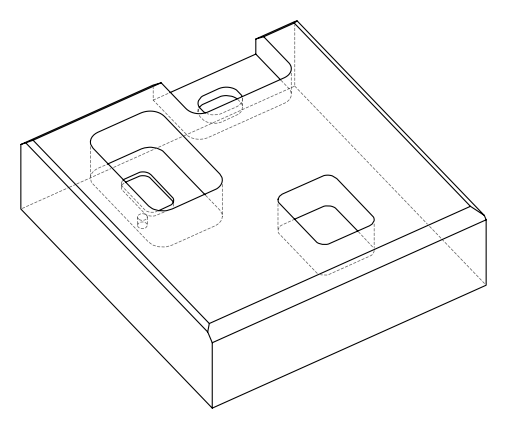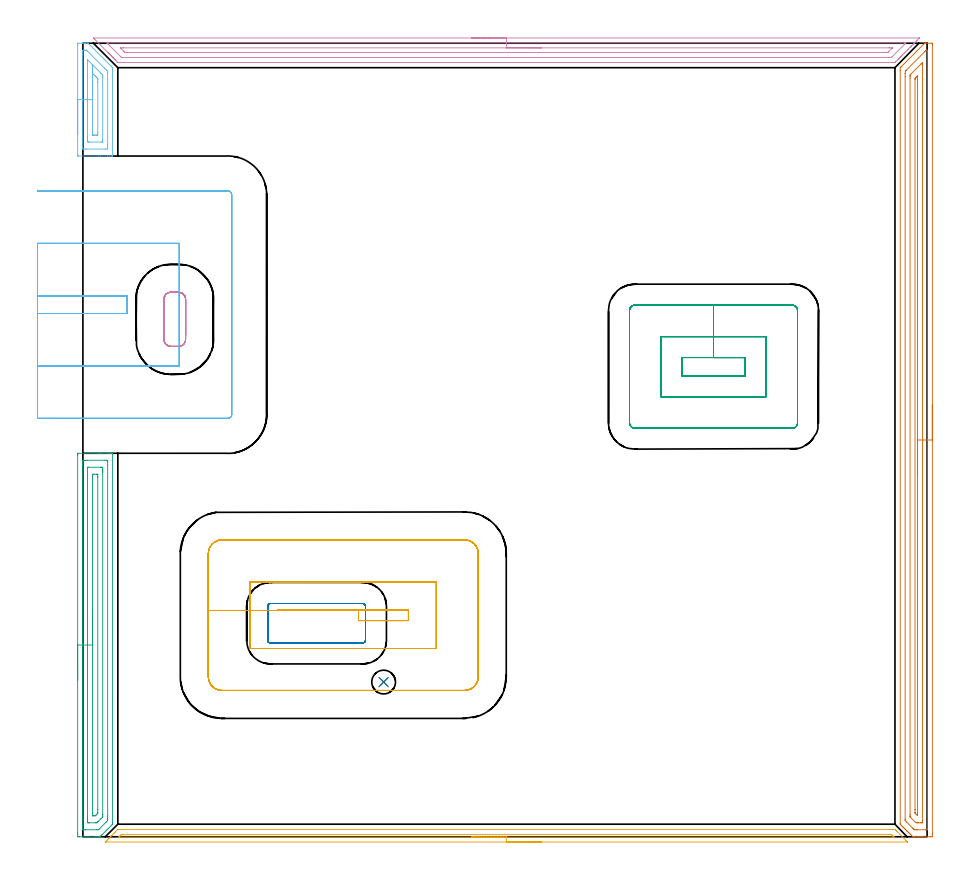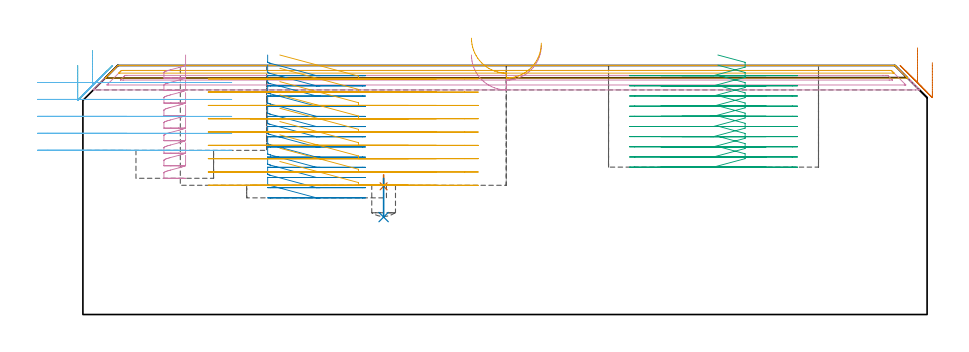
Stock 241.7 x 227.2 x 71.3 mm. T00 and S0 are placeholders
(PLAN: 12 operations, 5 tool changes, 48.3 min)
(1 SPOT_DRILL | STEP1POCKET | NXT0321_9005460120000 | 0.03 min | 3751 mm3)
(2 DRILL_BLIND_HOLE_INTO_CENTER | STEP1POCKET | NXT0301_039 | 0.05 min | 317 mm3)
(3 AREA_MILL | FG_CHAMFER_SURFACE | UGT0205_001 | 3.71 min | 5786 mm3)
(4 AREA_MILL_1 | FG_CHAMFER_SURFACE_1 | UGT0205_001 | 5.71 min | 5912 mm3)
(5 AREA_MILL_2 | FG_CHAMFER_SURFACE_2 | UGT0205_001 | 3.77 min | 1490 mm3)
(6 AREA_MILL_3 | FG_CHAMFER_SURFACE_3 | UGT0205_001 | 1.17 min | 1730 mm3)
(7 AREA_MILL_4 | FG_CHAMFER_SURFACE_4 | UGT0205_001 | 7.34 min | 9420 mm3)
(8 MILL_RECTANGULAR_POCKET | POCKET_RECTANGULAR_STRAIGHT | NXT0201_011 | Follow Part, ap 3, ae 75% | 3.25 min | 33842 mm3)
(9 MILL_RECTANGULAR_POCKET_1 | POCKET_RECTANGULAR_STRAIGHT_1 | NXT0201_011 | Follow Part, ap 3, ae 75% | 7.36 min | 81146 mm3)
(10 MILL_RECTANGULAR_POCKET_2 | POCKET_RECTANGULAR_STRAIGHT_2 | NXT0201_012 | Follow Part, ap 4, ae 75% | 1.67 min | 19821 mm3)
(11 MILL_RECTANGULAR_POCKET_3 | POCKET_RECTANGULAR_STRAIGHT_3 | NXT0201_012 | Follow Part, ap 4, ae 75% | 9.16 min | 150586 mm3)
(12 MILL_SLOT | SLOT_PARTIAL_RECTANGULAR | UGT0201_094 | Follow Part, ap 5, ae 75% | 5.08 min | 92006 mm3)
(TOOL NXT0321_9005460120000 | NC Spot Drill, 142deg, 12mm, Carbide, Uncoated | D12 PA142 FL30 Z2)
(TOOL NXT0301_039 | Carbide Drill 6.8mm [860.1-0680-034A1-MM 2214] | D6.8 PA140 FL53 Z2)
(TOOL UGT0205_001 | Chamfer Mill 20 x 3 x 45 deg. | D20 FL50 Z2)
(TOOL NXT0201_011 | ENDMILL 12mm [2P460-1200-NA 1630] | D12 FL38 Z6)
(TOOL NXT0201_012 | ENDMILL 16mm [2P460-1600-NA 1630] | D16 FL38 Z6)
(TOOL UGT0201_094 | End mill 20 mm | D20 FL38 Z4)
(OP 1 SPOT_DRILL)
G17 G21 G94 G90
T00 M6
G54
G17 G0 G90 X86.1 Y44.3 S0 M3
G43 Z81.3 H0
G94 G81 G98 Z36.707 F250. R40.
G80
M5
M2
(OP 2 DRILL_BLIND_HOLE_INTO_CENTER)
G17 G21 G94 G90
T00 M6
G54
G17 G0 G90 X86.1 Y44.3 S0 M3
G43 Z81.3 H1
G94 G81 G98 Z27.9 F250. R39.
G80
M5
M2
(OP 3 AREA_MILL)
G17 G21 G94 G90
T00 M6
G54
G17 G0 G90 X-1.5 Y44.9 S1061 M3
G43 Z81.3 H0
Z71.3
G94 G1 Y44.938 Z70.428 F250.
Y45.052 Z69.563
Y45.241 Z68.712
Y45.503 Z67.88
Y45.837 Z67.074
Y46.24 Z66.3
Y46.709 Z65.564
Y47.24 Z64.872
Y47.829 Z64.229
Y48.472 Z63.64
Y49.164 Z63.108
Y49.9 Z62.64
Y50.674 Z62.237
Y51.48 Z61.903
Y52.312 Z61.641
Y53.164 Z61.452
Y54.029 Z61.338
Y54.9 Z61.3
Y109.222
X-1.496 Y109.559 Z61.302
X-1.491 Y109.79 Z61.305
X-1.256 Y109.8 Z61.541
X4.389 Z67.183
X5.012 Z67.809
X5.278 Z68.075
X7.056 Z69.851
X7.587 Z70.386
X7.944 Z70.743
X8.168 Z70.967
X8.469 Y109.793 Z71.26
X8.497 Y109.79 Z71.288
X8.5 Y109.667 Z71.3
Y4.14
X8.502 Y3.605 Z71.282
X8.392 Y3.492 Z71.192
X7.26 Y2.359 Z70.059
X6.815 Y1.914 Z69.614
X5.479 Y0.578 Z68.277
X5.278 Y0.378 Z68.078
X5.234 Y0.334 Z68.034
X5.03 Y0.133 Z67.83
X4.897 Y0.008 Z67.695
X4.833 Y0.006 Z67.632
X4.568 Y0. Z67.366
X4.032 Z66.83
X3.5 Z66.295
X1.456 Z64.254
X0.833 Z63.628
X-0.944 Y0.001 Z61.851
X-1.182 Y0.003 Z61.614
X-1.491 Y0.007 Z61.305
X-1.493 Y0.029 Z61.303
X-1.499 Y0.578 Z61.301
X-1.5 Y1.135 Z61.3
Y54.9
X-0.086 Z62.714
Y106.55
X-0.084 Y107.441 Z62.716
X-0.083 Y107.469 Z62.717
X-0.056 Y107.79 Z62.744
X0.476 Y107.798 Z63.276
X0.833 Y107.8 Z63.633
X1.363 Z64.163
X6.167 Z68.967
X6.699 Y107.797 Z69.499
X7.056 Y107.79 Z69.856
X7.083 Y107.441 Z69.883
X7.085 Y107.412 Z69.885
X7.086 Y106.55 Z69.886
Y5.922
X7.085 Y5.031 Z69.885
X7.084 Y5.003 Z69.884
X7.056 Y4.617 Z69.856
X6.821 Y4.375 Z69.621
X6.59 Y4.14 Z69.39
X4.598 Y2.149 Z67.398
X4.527 Y2.082 Z67.327
X4.47 Y2.031 Z67.27
X4.432 Y2.01 Z67.232
X4.389 Y2.007 Z67.189
X3.858 Y2.001 Z66.658
X0.833 Z63.633
X0.301 Y2.003 Z63.101
X-0.056 Y2.01 Z62.744
X-0.083 Y2.359 Z62.717
X-0.085 Y2.388 Z62.715
X-0.086 Y3.25 Z62.714
Y54.9
X1.328 Z64.128
X1.329 Y105.66 Z64.129
X1.33 Y105.758 Z64.13
X1.332 Y105.781 Z64.132
X1.334 Y105.786 Z64.134
X1.349 Y105.79 Z64.149
X1.442 Y105.796 Z64.242
X1.582 Y105.8 Z64.382
X5.138 Z67.938
X5.278 Y105.797 Z68.078
X5.418 Y105.793 Z68.218
X5.665 Y105.781 Z68.465
X5.667 Y105.66 Z68.467
X5.67 Y105.267 Z68.47
X5.671 Y104.769 Z68.471
X5.672 Y104.375 Z68.472
X5.671 Y6.418 Z68.471
X5.669 Y5.922 Z68.469
X5.666 Y5.725 Z68.466
X5.665 Y5.68 Z68.465
X5.642 Y5.651 Z68.442
X5.597 Y5.602 Z68.397
X5.278 Y5.277 Z68.078
X5.155 Y5.154 Z67.955
X4.389 Y4.388 Z67.189
X4.265 Y4.265 Z67.065
X4.138 Y4.14 Z66.938
X4.011 Y4.022 Z66.811
X3.78 Y4.008 Z66.58
X3.639 Y4.002 Z66.439
X1.862 Y4. Z64.662
X1.722 Y4.003 Z64.522
X1.582 Y4.007 Z64.382
X1.335 Y4.019 Z64.135
X1.333 Y4.14 Z64.133
X1.33 Y4.533 Z64.13
X1.329 Y5.031 Z64.129
X1.328 Y5.425 Z64.128
Y54.9
X2.743 Z65.543
Y102.988
X2.747 Y103.742 Z65.547
X2.749 Y103.788 Z65.549
X2.791 Y103.792 Z65.591
X2.892 Y103.797 Z65.692
X3.095 Y103.799 Z65.895
X3.939 Z66.739
X4.12 Y103.798 Z66.92
X4.21 Y103.794 Z67.01
X4.249 Y103.79 Z67.049
X4.25 Y103.76 Z67.05
X4.257 Y103.12 Z67.057
Y102.988
Y7.703
X4.256 Y6.945 Z67.056
X4.254 Y6.812 Z67.054
X4.25 Y6.722 Z67.05
X4.186 Y6.647 Z66.986
X4.074 Y6.527 Z66.874
X3.931 Y6.38 Z66.731
X3.787 Y6.236 Z66.587
X3.672 Y6.123 Z66.472
X3.593 Y6.049 Z66.393
X3.548 Y6.01 Z66.348
X3.5 Y6.005 Z66.3
X3.421 Y6.001 Z66.221
X3.061 Z65.861
X2.88 Y6.002 Z65.68
X2.79 Y6.006 Z65.59
X2.751 Y6.01 Z65.551
X2.75 Y6.04 Z65.55
X2.743 Y6.68 Z65.543
Y6.812
Y54.9
Y55.772 Z65.581
Y56.637 Z65.695
Y57.488 Z65.883
Y58.32 Z66.146
Y59.126 Z66.48
Y59.9 Z66.882
Y60.636 Z67.351
Y61.328 Z67.882
Y61.971 Z68.472
Y62.561 Z69.115
Y63.092 Z69.807
Y63.56 Z70.543
Y63.963 Z71.316
Y64.297 Z72.122
Y64.559 Z72.954
Y64.748 Z73.806
Y64.862 Z74.671
Y64.9 Z75.543
G0 Z81.3
M5
M2
(OP 4 AREA_MILL_1)
G17 G21 G94 G90
T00 M6
G54
G17 G0 G90 X111.25 Y228.7 S1061 M3
G43 Z81.3 H0
Z74.3
G94 G1 X111.288 Z73.428 F250.
X111.402 Z72.564
X111.591 Z71.712
X111.853 Z70.88
X112.187 Z70.074
X112.59 Z69.3
X113.058 Z68.564
X113.59 Z67.872
X114.179 Z67.229
X114.822 Z66.64
X115.514 Z66.108
X116.25 Z65.64
X117.024 Z65.237
X117.83 Z64.903
X118.662 Z64.641
X119.513 Z64.452
X120.378 Z64.338
X121.25 Z64.3
X239.463
X239.483 Y228.694 Z64.304
X239.463 Y228.666 Z64.332
X239.374 Y228.573 Z64.425
X239.348 Y228.547 Z64.452
X238.833 Y228.033 Z64.967
X238.64 Y227.838 Z65.158
X237.996 Y227.196 Z65.804
X237.761 Y226.959 Z66.037
X237.159 Y226.359 Z66.641
X237.078 Y226.277 Z66.721
X236.881 Y226.079 Z66.917
X236.322 Y225.522 Z67.478
X236.184 Y225.383 Z67.616
X236.002 Y225.2 Z67.796
X235.485 Y224.685 Z68.315
X235.123 Y224.321 Z68.676
X234.648 Y223.848 Z69.152
X234.395 Y223.594 Z69.404
X234.244 Y223.441 Z69.554
X234.095 Y223.294 Z69.704
X233.948 Y223.146 Z69.851
X233.804 Y223.002 Z69.994
X233.663 Y222.862 Z70.136
X233.5 Y222.699 Z70.299
X233.364 Y222.562 Z70.434
X232.606 Y221.807 Z71.191
X232.502 Y221.705 Z71.291
X231.711 Y221.7 Z71.3
X10.788
X9.998 Y221.705 Z71.291
X9.979 Y221.721 Z71.276
X9.27 Y222.429 Z70.568
X9.136 Y222.562 Z70.434
X9. Y222.699 Z70.299
X8.837 Y222.862 Z70.136
X8.696 Y223.002 Z69.994
X8.552 Y223.146 Z69.851
X8.405 Y223.294 Z69.704
X8.256 Y223.441 Z69.554
X8.105 Y223.594 Z69.404
X7.972 Y223.726 Z69.271
X7.816 Y223.881 Z69.114
X7.658 Y224.041 Z68.957
X7.54 Y224.159 Z68.839
X7.377 Y224.321 Z68.674
X7.211 Y224.488 Z68.51
X7.108 Y224.591 Z68.407
X3.396 Y228.304 Z64.696
X3.186 Y228.517 Z64.482
X3.019 Y228.693 Z64.306
X3.186 Y228.7 Z64.3
X121.25
Y227.286 Z65.714
X235.147 Y227.285 Z65.715
X235.289 Y227.284 Z65.716
X235.56 Y227.28 Z65.72
X235.611 Y227.279 Z65.721
X235.584 Y227.245 Z65.755
X235.54 Y227.196 Z65.804
X235.289 Y226.939 Z66.061
X231.711 Y223.362 Z69.638
X231.526 Y223.184 Z69.816
X231.476 Y223.138 Z69.862
X231.447 Y223.121 Z69.879
X231.401 Y223.119 Z69.881
X231.207 Y223.117 Z69.883
X230.817 Y223.114 Z69.886
X230.702
X11.568 Y223.115 Z69.885
X11.179 Y223.119 Z69.881
X11.082 Y223.121 Z69.879
X11.036 Y223.125 Z69.875
X10.971 Y223.187 Z69.813
X10.788 Y223.363 Z69.637
X7.631 Y226.519 Z66.481
X7.211 Y226.94 Z66.06
X6.96 Y227.196 Z65.804
X6.916 Y227.245 Z65.755
X6.889 Y227.279 Z65.721
X7.326 Y227.285 Z65.715
X121.25 Y227.286 Z65.714
Y225.872 Z67.128
X230.817 Y225.871 Z67.129
X231.052
X231.711 Y225.865 Z67.135
X231.751 Y225.864 Z67.136
X231.731 Y225.837 Z67.163
X231.711 Y225.812 Z67.188
X230.661 Y224.76 Z68.24
X230.513 Y224.616 Z68.384
X230.457 Y224.564 Z68.436
X230.434 Y224.544 Z68.456
X230.393 Y224.535 Z68.465
X230.156 Y224.531 Z68.469
X229.923 Y224.53 Z68.47
X229.264 Y224.529 Z68.471
X229.028 Y224.528 Z68.472
X12.577 Y224.529 Z68.471
X12.342 Y224.531 Z68.469
X12.185 Y224.535 Z68.465
X12.072 Y224.539 Z68.461
X12.027 Y224.581 Z68.419
X11.841 Y224.76 Z68.24
X11.683 Y224.916 Z68.084
X10.961 Y225.64 Z67.36
X10.788 Y225.816 Z67.184
X10.747 Y225.868 Z67.132
X10.75
X10.788 Y225.869 Z67.131
X11.447 Y225.871 Z67.129
X11.683 Y225.872 Z67.128
X121.25
X122.122 Z67.167
X122.986 Z67.28
X123.838 Z67.469
X124.67 Z67.732
X125.476 Z68.065
X126.25 Z68.468
X126.986 Z68.937
X127.678 Z69.468
X128.321 Z70.057
X128.91 Z70.701
X129.441 Z71.393
X129.91 Z72.128
X130.313 Z72.902
X130.647 Z73.708
X130.909 Z74.54
X131.098 Z75.392
X131.212 Z76.257
X131.25 Z77.128
G0 Z81.3
M5
M2
(OP 5 AREA_MILL_2)
G17 G21 G94 G90
T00 M6
G54
G17 G0 G90 X131.25 Y-1.5 S1061 M3
G43 Z81.3 H0
Z77.7
G94 G1 X131.212 Z76.828 F250.
X131.098 Z75.963
X130.909 Z75.112
X130.647 Z74.28
X130.313 Z73.474
X129.91 Z72.7
X129.441 Z71.964
X128.91 Z71.272
X128.321 Z70.629
X127.678 Z70.04
X126.986 Z69.508
X126.25 Z69.04
X125.476 Z68.637
X124.67 Z68.303
X123.838 Z68.041
X122.986 Z67.852
X122.122 Z67.738
X121.25 Z67.7
X6.543
X6.415 Y-1.496 Z67.702
X6.44 Y-1.466 Z67.732
X6.56 Y-1.34 Z67.859
X7.006 Y-0.892 Z68.305
X7.167 Y-0.73 Z68.464
X7.453 Y-0.447 Z68.753
X7.464 Y-0.436 Z68.764
X8.05 Y0.153 Z69.348
X8.345 Y0.445 Z69.645
X8.934 Y1.036 Z70.232
X9.261 Y1.361 Z70.561
X9.97 Y2.069 Z71.268
X10.004 Y2.097 Z71.285
X10.577 Y2.1 Z71.3
X231.923
X232.496 Y2.097 Z71.285
X232.531 Y2.069 Z71.268
X232.534 Y2.066 Z71.265
X232.816 Y1.784 Z70.984
X232.977 Y1.625 Z70.822
X235.627 Y-1.025 Z68.172
X236.089 Y-1.49 Z67.71
Y-1.497 Z67.703
Y-1.5 Z67.7
X121.25
Y-0.086 Z69.114
X10.577 Y-0.085 Z69.115
X10.519
X10.297 Y-0.079 Z69.121
X10.313 Y-0.049 Z69.151
X10.394 Y0.039 Z69.239
X10.481 Y0.13 Z69.33
X10.577 Y0.226 Z69.426
X10.838 Y0.482 Z69.682
X11.039 Y0.677 Z69.877
X11.433 Y0.685 Z69.885
X11.469
X231.031
X231.09 Y0.683 Z69.883
X231.472 Y0.666 Z69.866
X231.66 Y0.483 Z69.683
X231.923 Y0.226 Z69.426
X232.125 Y0.02 Z69.22
X232.213 Y-0.074 Z69.126
X232.217 Y-0.08 Z69.12
X232.21 Y-0.082 Z69.118
X232.17 Y-0.084 Z69.116
X232.088 Y-0.085 Z69.115
X231.923 Y-0.086 Z69.114
X121.25
X120.378 Z69.152
X119.513 Z69.266
X118.662 Z69.455
X117.83 Z69.717
X117.024 Z70.051
X116.25 Z70.454
X115.514 Z70.923
X114.822 Z71.454
X114.179 Z72.043
X113.59 Z72.686
X113.058 Z73.378
X112.59 Z74.114
X112.187 Z74.888
X111.853 Z75.694
X111.591 Z76.526
X111.402 Z77.378
X111.288 Z78.243
X111.25 Z79.114
G0 Z81.3
M5
M2
(OP 6 AREA_MILL_3)
G17 G21 G94 G90
T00 M6
G54
G17 G0 G90 X-1.5 Y201.05 S1061 M3
G43 Z81.3 H0
Z71.3
G94 G1 Y201.088 Z70.428 F250.
Y201.202 Z69.563
Y201.391 Z68.712
Y201.653 Z67.88
Y201.987 Z67.074
Y202.39 Z66.3
Y202.859 Z65.564
Y203.39 Z64.872
Y203.979 Z64.229
Y204.622 Z63.64
Y205.314 Z63.108
Y206.05 Z62.64
Y206.824 Z62.237
Y207.63 Z61.903
Y208.462 Z61.641
Y209.314 Z61.452
Y210.178 Z61.338
Y211.05 Z61.3
Y226.905
X-1.497 Y227.072 Z61.303
X-1.491 Y227.198 Z61.306
X-0.056 Y227.2 Z62.74
X0.455 Z63.254
X0.833 Z63.632
X1.278 Z64.076
X1.468 Y227.199 Z64.266
X1.499 Y227.19 Z64.296
X1.536 Y227.166 Z64.333
X8.401 Y220.299 Z71.199
X8.505 Y220.188 Z71.295
X8.5 Y219.523 Z71.3
Y195.024
X8.504 Y194.91 Z71.296
X8.47 Y194.907 Z71.261
X8.181 Y194.9 Z70.98
X7.566 Z70.365
X7.056 Z69.851
X5.023 Z67.82
X4.389 Z67.183
X-1.262 Y194.901 Z61.535
X-1.491 Y194.91 Z61.305
X-1.499 Y195.138 Z61.299
X-1.5 Y199.367 Z61.3
Y211.05
X-0.086 Z62.714
Y223.957
X-0.085 Y224.847 Z62.715
X-0.084 Y224.875 Z62.716
X-0.056 Y225.19 Z62.744
X0.482 Y225.199 Z63.282
X0.833 Y225.198 Z63.633
X0.951 Y225.196 Z63.751
X1.043 Y225.19 Z63.843
X1.115 Y225.124 Z63.915
X1.402 Y224.847 Z64.202
X6.167 Y220.084 Z68.967
X6.741 Y219.506 Z69.541
X7.056 Y219.183 Z69.856
X7.084 Y218.616 Z69.884
X7.085 Y218.586 Z69.885
X7.086 Y198.143 Z69.886
X7.085 Y197.253 Z69.885
X7.084 Y197.225 Z69.884
X7.056 Y196.91 Z69.856
X6.518 Y196.901 Z69.318
X0.833 Y196.9 Z63.633
X0.295 Y196.902 Z63.095
X-0.056 Y196.91 Z62.744
X-0.083 Y197.253 Z62.717
X-0.085 Y197.283 Z62.715
X-0.086 Y211.05 Z62.714
X1.328 Z64.128
X1.329 Y222.381 Z64.129
Y222.411
X1.332 Y222.441 Z64.132
X1.333 Y222.452 Z64.133
X1.354 Y222.435 Z64.154
X1.624 Y222.177 Z64.424
X5.184 Y218.616 Z67.984
X5.278 Y218.52 Z68.078
X5.664 Y218.115 Z68.464
X5.668 Y217.726 Z68.468
X5.671 Y217.332 Z68.471
Y199.529
X5.669 Y199.033 Z68.469
X5.667 Y198.936 Z68.467
X5.665 Y198.919 Z68.465
X5.632 Y198.91 Z68.432
X5.544 Y198.904 Z68.344
X5.411 Y198.9 Z68.211
X1.722 Y198.901 Z64.522
X1.589 Y198.904 Z64.389
X1.335 Y198.912 Z64.135
X1.333 Y199.033 Z64.133
X1.33 Y199.427 Z64.13
X1.329 Y199.923 Z64.129
X1.328 Y200.318 Z64.128
Y211.05
X2.743 Z65.543
Y217.726
X2.747 Y218.48 Z65.547
X2.749 Y218.574 Z65.549
X3.122 Y218.218 Z65.922
X3.374 Y217.975 Z66.174
X3.5 Y217.851 Z66.3
X3.625 Y217.726 Z66.425
X3.751 Y217.599 Z66.551
X4.002 Y217.343 Z66.802
X4.169 Y217.17 Z66.969
X4.251 Y217.081 Z67.051
X4.252 Y217.061 Z67.052
X4.256 Y216.969 Z67.056
X4.257 Y216.836 Z67.057
Y216.078
X4.256 Y201.704 Z67.056
X4.251 Y200.952 Z67.051
X4.246 Y200.91 Z67.046
X4.202 Y200.907 Z67.002
X4.102 Y200.903 Z66.902
X3.901 Y200.901 Z66.701
X3.5 Y200.9 Z66.3
X3.414 Z66.214
X3.06 Y200.901 Z65.86
X2.883 Y200.903 Z65.683
X2.795 Y200.907 Z65.595
X2.756 Y200.91 Z65.556
X2.75 Y200.934 Z65.55
X2.744 Y201.571 Z65.544
X2.743 Y201.704 Z65.543
Y211.05
Y211.922 Z65.581
Y212.787 Z65.695
Y213.638 Z65.883
Y214.47 Z66.146
Y215.276 Z66.48
Y216.05 Z66.882
Y216.786 Z67.351
Y217.478 Z67.882
Y218.121 Z68.472
Y218.71 Z69.115
Y219.242 Z69.807
Y219.71 Z70.543
Y220.113 Z71.316
Y220.447 Z72.122
Y220.709 Z72.954
Y220.898 Z73.806
Y221.012 Z74.671
Y221.05 Z75.543
G0 Z81.3
M5
M2
(OP 7 AREA_MILL_4)
G17 G21 G94 G90
T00 M6
G54
G17 G0 G90 X243.2 Y123.6 S1061 M3
G43 Z81.3 H0
Z72.1
G94 G1 Y123.562 Z71.228 F250.
Y123.448 Z70.364
Y123.259 Z69.512
Y122.997 Z68.68
Y122.663 Z67.874
Y122.26 Z67.1
Y121.792 Z66.364
Y121.26 Z65.672
Y120.671 Z65.029
Y120.028 Z64.44
Y119.336 Z63.909
Y118.6 Z63.44
Y117.826 Z63.037
Y117.02 Z62.703
Y116.188 Z62.441
Y115.336 Z62.252
Y114.472 Z62.138
Y113.6 Z62.1
Y0.918
X243.199 Y0.615 Z62.101
X243.193 Y0.032 Z62.104
X243.191 Y0.007 Z62.105
X242.611 Y0. Z62.685
X240.828 Z64.466
X240.274 Z65.023
X239.937 Z65.359
X239.382 Z65.914
X239.046 Z66.249
X238.372 Z66.928
X237.991 Z67.308
X237.736 Y0.002 Z67.557
X237.589 Y0.01 Z67.703
X237.543 Y0.054 Z67.751
X237.43 Y0.169 Z67.868
X237.263 Y0.334 Z68.032
X237.097 Y0.502 Z68.201
X236.984 Y0.615 Z68.314
X236.817 Y0.78 Z68.477
X236.652 Y0.947 Z68.646
X236.537 Y1.062 Z68.761
X236.372 Y1.226 Z68.923
X236.207 Y1.392 Z69.091
X236.09 Y1.509 Z69.207
X235.926 Y1.671 Z69.369
X235.762 Y1.837 Z69.535
X235.644 Y1.955 Z69.654
X235.48 Y2.117 Z69.814
X235.318 Y2.281 Z69.98
X235.197 Y2.402 Z70.101
X235.035 Y2.563 Z70.26
X234.873 Y2.726 Z70.425
X234.751 Y2.848 Z70.547
X234.589 Y3.008 Z70.706
X234.428 Y3.171 Z70.869
X234.304 Y3.295 Z70.994
X234.066 Y3.536 Z71.23
X234.003 Y3.605 Z71.289
X234. Y3.741 Z71.3
Y219.439
X234.005 Y220.206 Z71.291
X234.132 Y220.332 Z71.167
X234.144 Y220.344 Z71.156
X240.831 Y227.031 Z64.469
X240.987 Y227.188 Z64.305
X240.998 Y227.19 Z64.294
X241.083 Y227.2 Z64.21
X241.163 Z64.131
X241.5 Z63.799
X242.947 Z62.349
X243.191 Y227.198 Z62.105
X243.196 Y227.031 Z62.104
X243.2 Y226.736 Z62.1
Y113.6
X241.786 Z63.514
X241.785 Y2.269 Z63.515
X241.783 Y2.136 Z63.517
X241.779 Y2.048 Z63.521
X241.776 Y2.008 Z63.524
X241.769 Y2.007 Z63.532
X241.719 Y2.004 Z63.581
X241.229 Y2. Z64.071
X239.046 Y2.001 Z66.254
X238.552 Y2.003 Z66.748
X238.154 Y2.01 Z67.146
X238.03 Y2.031 Z67.27
X237.904 Y2.153 Z67.396
X237.649 Y2.402 Z67.651
X235.863 Y4.188 Z69.437
X235.48 Y4.577 Z69.82
X235.424 Y4.638 Z69.876
X235.418 Y4.882 Z69.882
X235.415 Y5.015 Z69.885
X235.414 Y217.719 Z69.886
X235.418 Y218.546 Z69.882
X235.421 Y218.606 Z69.879
X235.48 Y219.219 Z69.82
X235.587 Y219.332 Z69.713
X235.69 Y219.439 Z69.61
X241.049 Y224.798 Z64.251
X241.388 Y225.13 Z63.912
X241.435 Y225.173 Z63.865
X241.47 Y225.19 Z63.83
X241.519 Y225.192 Z63.781
X241.719 Z63.581
X241.77 Y225.19 Z63.53
X241.779 Y224.997 Z63.521
X241.784 Y224.865 Z63.516
X241.785 Y224.798 Z63.515
X241.786 Y224.732 Z63.514
Y113.6
X240.372 Z64.928
X240.371 Y4.646 Z64.929
X240.37 Y4.188 Z64.93
X240.368 Y4.079 Z64.932
X240.365 Y4.027 Z64.935
X240.361 Y4.01 Z64.939
X240.312 Y4.007 Z64.988
X240.123 Y4.001 Z65.177
X239.937 Y4. Z65.363
X239.233 Z66.067
X239.046 Y4.002 Z66.254
X238.858 Y4.005 Z66.442
X238.497 Y4.014 Z66.803
X238.314 Y4.188 Z66.986
X237.263 Y5.237 Z68.037
X236.897 Y5.609 Z68.403
X236.853 Y5.658 Z68.447
X236.835 Y5.681 Z68.465
X236.833 Y5.714 Z68.467
X236.83 Y5.829 Z68.47
X236.829 Y5.974 Z68.471
X236.828 Y6.41 Z68.472
X236.829 Y217.195 Z68.471
X236.831 Y217.653 Z68.469
X236.835 Y218.082 Z68.465
X236.843 Y218.132 Z68.457
X236.873 Y218.166 Z68.427
X236.955 Y218.252 Z68.345
X237.245 Y218.546 Z68.055
X239.931 Y221.232 Z65.369
X240.364 Y221.642 Z64.936
X240.368 Y221.226 Z64.932
X240.371 Y220.791 Z64.929
X240.372 Y213.253 Z64.928
Y113.6
X238.957 Z66.343
Y6.867
X238.951 Y6.152 Z66.349
X238.95 Y6.07 Z66.35
X238.568 Y6.393 Z66.732
X238.25 Y6.772 Z67.05
X238.246 Y6.867 Z67.054
X238.245 Y6.956 Z67.055
X238.243 Y7.672 Z67.057
Y7.761
Y216.811
X238.247 Y216.999 Z67.053
X238.25 Y217.089 Z67.05
X238.323 Y217.166 Z66.977
X238.479 Y217.327 Z66.821
X238.802 Y217.653 Z66.498
X238.845 Y217.696 Z66.455
X238.925 Y217.774 Z66.375
X238.947 Y217.792 Z66.353
X238.949 Y217.793 Z66.351
X238.953 Y217.746 Z66.347
X238.956 Y217.653 Z66.344
X238.957 Y216.76 Z66.343
Y113.6
Y112.728 Z66.381
Y111.863 Z66.495
Y111.012 Z66.683
Y110.18 Z66.946
Y109.374 Z67.28
Y108.6 Z67.682
Y107.864 Z68.151
Y107.172 Z68.682
Y106.529 Z69.272
Y105.94 Z69.915
Y105.408 Z70.607
Y104.94 Z71.343
Y104.537 Z72.116
Y104.203 Z72.922
Y103.941 Z73.754
Y103.752 Z74.606
Y103.638 Z75.471
Y103.6 Z76.343
G0 Z81.3
M5
M2
(OP 8 MILL_RECTANGULAR_POCKET)
G17 G21 G94 G90
T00 M6
G54
G17 G0 G90 X52.9 Y63.916 S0 M3
G43 Z81.3 H1
Z74.3
G94 G1 Y56.3 Z72.259 F250.
Y56.21 Z72.235
X52.953 Y56.001 Z72.177
X53.059 Y55.812 Z72.119
X53.212 Y55.659 Z72.061
X53.401 Y55.553 Z72.003
X53.61 Y55.5 Z71.945
X53.7 Z71.921
X66.9 Z68.385
X80.1 F500.
G3 X80.9 Y56.3 R0.8
G1 Y66.
G3 X80.1 Y66.8 R0.8
G1 X53.7
G3 X52.9 Y66. R0.8
G1 Y56.3
G3 X53.7 Y55.5 R0.8
G1 X66.9
X67.9
G0 X52.9 Y63.916 Z71.385
G1 Y56.3 Z69.344 F250.
Y56.21 Z69.32
X52.953 Y56.001 Z69.262
X53.059 Y55.812 Z69.204
X53.212 Y55.659 Z69.146
X53.401 Y55.553 Z69.088
X53.61 Y55.5 Z69.03
X53.7 Z69.006
X66.9 Z65.469
X80.1 F500.
G3 X80.9 Y56.3 R0.8
G1 Y66.
G3 X80.1 Y66.8 R0.8
G1 X53.7
G3 X52.9 Y66. R0.8
G1 Y56.3
G3 X53.7 Y55.5 R0.8
G1 X66.9
X67.9
G0 X52.9 Y63.916 Z68.469
G1 Y56.3 Z66.429 F250.
Y56.21 Z66.405
X52.953 Y56.001 Z66.347
X53.059 Y55.812 Z66.289
X53.212 Y55.659 Z66.231
X53.401 Y55.553 Z66.173
X53.61 Y55.5 Z66.115
X53.7 Z66.091
X66.9 Z62.554
X80.1 F500.
G3 X80.9 Y56.3 R0.8
G1 Y66.
G3 X80.1 Y66.8 R0.8
G1 X53.7
G3 X52.9 Y66. R0.8
G1 Y56.3
G3 X53.7 Y55.5 R0.8
G1 X66.9
X67.9
G0 X52.9 Y63.916 Z65.554
G1 Y56.3 Z63.513 F250.
Y56.21 Z63.489
X52.953 Y56.001 Z63.431
X53.059 Y55.812 Z63.373
X53.212 Y55.659 Z63.315
X53.401 Y55.553 Z63.257
X53.61 Y55.5 Z63.199
X53.7 Z63.175
X66.9 Z59.638
X80.1 F500.
G3 X80.9 Y56.3 R0.8
G1 Y66.
G3 X80.1 Y66.8 R0.8
G1 X53.7
G3 X52.9 Y66. R0.8
G1 Y56.3
G3 X53.7 Y55.5 R0.8
G1 X66.9
X67.9
G0 X52.9 Y63.916 Z62.638
G1 Y56.3 Z60.598 F250.
Y56.21 Z60.574
X52.953 Y56.001 Z60.516
X53.059 Y55.812 Z60.458
X53.212 Y55.659 Z60.4
X53.401 Y55.553 Z60.342
X53.61 Y55.5 Z60.284
X53.7 Z60.26
X66.9 Z56.723
X80.1 F500.
G3 X80.9 Y56.3 R0.8
G1 Y66.
G3 X80.1 Y66.8 R0.8
G1 X53.7
G3 X52.9 Y66. R0.8
G1 Y56.3
G3 X53.7 Y55.5 R0.8
G1 X66.9
X67.9
G0 X52.9 Y63.916 Z59.723
G1 Y56.3 Z57.682 F250.
Y56.21 Z57.658
X52.953 Y56.001 Z57.6
X53.059 Y55.812 Z57.542
X53.212 Y55.659 Z57.485
X53.401 Y55.553 Z57.427
X53.61 Y55.5 Z57.369
X53.7 Z57.345
X66.9 Z53.808
X80.1 F500.
G3 X80.9 Y56.3 R0.8
G1 Y66.
G3 X80.1 Y66.8 R0.8
G1 X53.7
G3 X52.9 Y66. R0.8
G1 Y56.3
G3 X53.7 Y55.5 R0.8
G1 X66.9
X67.9
G0 X52.9 Y63.916 Z56.808
G1 Y56.3 Z54.767 F250.
Y56.21 Z54.743
X52.953 Y56.001 Z54.685
X53.059 Y55.812 Z54.627
X53.212 Y55.659 Z54.569
X53.401 Y55.553 Z54.511
X53.61 Y55.5 Z54.453
X53.7 Z54.429
X66.9 Z50.892
X80.1 F500.
G3 X80.9 Y56.3 R0.8
G1 Y66.
G3 X80.1 Y66.8 R0.8
G1 X53.7
G3 X52.9 Y66. R0.8
G1 Y56.3
G3 X53.7 Y55.5 R0.8
G1 X66.9
X67.9
G0 X52.9 Y63.916 Z53.892
G1 Y56.3 Z51.852 F250.
Y56.21 Z51.828
X52.953 Y56.001 Z51.77
X53.059 Y55.812 Z51.712
X53.212 Y55.659 Z51.654
X53.401 Y55.553 Z51.596
X53.61 Y55.5 Z51.538
X53.7 Z51.514
X66.9 Z47.977
X80.1 F500.
G3 X80.9 Y56.3 R0.8
G1 Y66.
G3 X80.1 Y66.8 R0.8
G1 X53.7
G3 X52.9 Y66. R0.8
G1 Y56.3
G3 X53.7 Y55.5 R0.8
G1 X66.9
X67.9
G0 X52.9 Y63.916 Z50.977
G1 Y56.3 Z48.936 F250.
Y56.21 Z48.912
X52.953 Y56.001 Z48.854
X53.059 Y55.812 Z48.796
X53.212 Y55.659 Z48.738
X53.401 Y55.553 Z48.68
X53.61 Y55.5 Z48.622
X53.7 Z48.598
X66.9 Z45.062
X80.1 F500.
G3 X80.9 Y56.3 R0.8
G1 Y66.
G3 X80.1 Y66.8 R0.8
G1 X53.7
G3 X52.9 Y66. R0.8
G1 Y56.3
G3 X53.7 Y55.5 R0.8
G1 X66.9
X67.9
G0 X52.9 Y63.916 Z48.062
G1 Y56.3 Z46.021 F250.
Y56.21 Z45.997
X52.953 Y56.001 Z45.939
X53.059 Y55.812 Z45.881
X53.212 Y55.659 Z45.823
X53.401 Y55.553 Z45.765
X53.61 Y55.5 Z45.707
X53.7 Z45.683
X66.9 Z42.146
X80.1 F500.
G3 X80.9 Y56.3 R0.8
G1 Y66.
G3 X80.1 Y66.8 R0.8
G1 X53.7
G3 X52.9 Y66. R0.8
G1 Y56.3
G3 X53.7 Y55.5 R0.8
G1 X66.9
X67.9
G0 X52.9 Y63.916 Z45.146
G1 Y56.3 Z43.106 F250.
Y56.21 Z43.082
X52.953 Y56.001 Z43.024
X53.059 Y55.812 Z42.966
X53.212 Y55.659 Z42.908
X53.401 Y55.553 Z42.85
X53.61 Y55.5 Z42.792
X53.7 Z42.768
X66.9 Z39.231
X80.1 F500.
G3 X80.9 Y56.3 R0.8
G1 Y66.
G3 X80.1 Y66.8 R0.8
G1 X53.7
G3 X52.9 Y66. R0.8
G1 Y56.3
G3 X53.7 Y55.5 R0.8
G1 X66.9
X67.9
G0 X52.9 Y63.916 Z42.231
G1 Y56.3 Z40.19 F250.
Y56.21 Z40.166
X52.953 Y56.001 Z40.108
X53.059 Y55.812 Z40.05
X53.212 Y55.659 Z39.992
X53.401 Y55.553 Z39.934
X53.61 Y55.5 Z39.876
X53.7 Z39.852
X66.9 Z36.315
X80.1 F500.
G3 X80.9 Y56.3 R0.8
G1 Y66.
G3 X80.1 Y66.8 R0.8
G1 X53.7
G3 X52.9 Y66. R0.8
G1 Y56.3
G3 X53.7 Y55.5 R0.8
G1 X66.9
X67.9
G0 X52.9 Y63.916 Z39.315
G1 Y56.3 Z37.275 F250.
Y56.21 Z37.251
X52.953 Y56.001 Z37.193
X53.059 Y55.812 Z37.135
X53.212 Y55.659 Z37.077
X53.401 Y55.553 Z37.019
X53.61 Y55.5 Z36.961
X53.7 Z36.937
X66.9 Z33.4
X80.1 F500.
G3 X80.9 Y56.3 R0.8
G1 Y66.
G3 X80.1 Y66.8 R0.8
G1 X53.7
G3 X52.9 Y66. R0.8
G1 Y56.3
G3 X53.7 Y55.5 R0.8
G1 X66.9
X67.9
G0 Z81.3
M5
M2
(OP 9 MILL_RECTANGULAR_POCKET_1)
G17 G21 G94 G90
T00 M6
G54
G17 G0 G90 X181.794 Y132. S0 M3
G43 Z81.3 H1
Z74.3
G94 G1 X189.6 Z72.208 F250.
Y137.2 Z70.815
X180.55 Z68.39
X171.5 F500.
Y132.
X189.6
Y137.2
X180.55
Y143.2
X165.5
Y126.
X195.6
Y143.2
X180.55
Y152.2
X158.
G3 X156.5 Y150.7 R1.5
G1 Y118.5
G3 X158. Y117. R1.5
G1 X203.1
G3 X204.6 Y118.5 R1.5
G1 Y150.7
G3 X203.1 Y152.2 R1.5
G1 X180.55
X179.55
G0 X181.794 Y132. Z71.39
G1 X189.6 Z69.298 F250.
Y137.2 Z67.905
X180.55 Z65.48
X171.5 F500.
Y132.
X189.6
Y137.2
X180.55
Y143.2
X165.5
Y126.
X195.6
Y143.2
X180.55
Y152.2
X158.
G3 X156.5 Y150.7 R1.5
G1 Y118.5
G3 X158. Y117. R1.5
G1 X203.1
G3 X204.6 Y118.5 R1.5
G1 Y150.7
G3 X203.1 Y152.2 R1.5
G1 X180.55
X179.55
G0 X181.794 Y132. Z68.48
G1 X189.6 Z66.388 F250.
Y137.2 Z64.995
X180.55 Z62.57
X171.5 F500.
Y132.
X189.6
Y137.2
X180.55
Y143.2
X165.5
Y126.
X195.6
Y143.2
X180.55
Y152.2
X158.
G3 X156.5 Y150.7 R1.5
G1 Y118.5
G3 X158. Y117. R1.5
G1 X203.1
G3 X204.6 Y118.5 R1.5
G1 Y150.7
G3 X203.1 Y152.2 R1.5
G1 X180.55
X179.55
G0 X181.794 Y132. Z65.57
G1 X189.6 Z63.478 F250.
Y137.2 Z62.085
X180.55 Z59.66
X171.5 F500.
Y132.
X189.6
Y137.2
X180.55
Y143.2
X165.5
Y126.
X195.6
Y143.2
X180.55
Y152.2
X158.
G3 X156.5 Y150.7 R1.5
G1 Y118.5
G3 X158. Y117. R1.5
G1 X203.1
G3 X204.6 Y118.5 R1.5
G1 Y150.7
G3 X203.1 Y152.2 R1.5
G1 X180.55
X179.55
G0 X181.794 Y132. Z62.66
G1 X189.6 Z60.568 F250.
Y137.2 Z59.175
X180.55 Z56.75
X171.5 F500.
Y132.
X189.6
Y137.2
X180.55
Y143.2
X165.5
Y126.
X195.6
Y143.2
X180.55
Y152.2
X158.
G3 X156.5 Y150.7 R1.5
G1 Y118.5
G3 X158. Y117. R1.5
G1 X203.1
G3 X204.6 Y118.5 R1.5
G1 Y150.7
G3 X203.1 Y152.2 R1.5
G1 X180.55
X179.55
G0 X181.794 Y132. Z59.75
G1 X189.6 Z57.658 F250.
Y137.2 Z56.265
X180.55 Z53.84
X171.5 F500.
Y132.
X189.6
Y137.2
X180.55
Y143.2
X165.5
Y126.
X195.6
Y143.2
X180.55
Y152.2
X158.
G3 X156.5 Y150.7 R1.5
G1 Y118.5
G3 X158. Y117. R1.5
G1 X203.1
G3 X204.6 Y118.5 R1.5
G1 Y150.7
G3 X203.1 Y152.2 R1.5
G1 X180.55
X179.55
G0 X181.794 Y132. Z56.84
G1 X189.6 Z54.748 F250.
Y137.2 Z53.355
X180.55 Z50.93
X171.5 F500.
Y132.
X189.6
Y137.2
X180.55
Y143.2
X165.5
Y126.
X195.6
Y143.2
X180.55
Y152.2
X158.
G3 X156.5 Y150.7 R1.5
G1 Y118.5
G3 X158. Y117. R1.5
G1 X203.1
G3 X204.6 Y118.5 R1.5
G1 Y150.7
G3 X203.1 Y152.2 R1.5
G1 X180.55
X179.55
G0 X181.794 Y132. Z53.93
G1 X189.6 Z51.838 F250.
Y137.2 Z50.445
X180.55 Z48.02
X171.5 F500.
Y132.
X189.6
Y137.2
X180.55
Y143.2
X165.5
Y126.
X195.6
Y143.2
X180.55
Y152.2
X158.
G3 X156.5 Y150.7 R1.5
G1 Y118.5
G3 X158. Y117. R1.5
G1 X203.1
G3 X204.6 Y118.5 R1.5
G1 Y150.7
G3 X203.1 Y152.2 R1.5
G1 X180.55
X179.55
G0 X181.794 Y132. Z51.02
G1 X189.6 Z48.928 F250.
Y137.2 Z47.535
X180.55 Z45.11
X171.5 F500.
Y132.
X189.6
Y137.2
X180.55
Y143.2
X165.5
Y126.
X195.6
Y143.2
X180.55
Y152.2
X158.
G3 X156.5 Y150.7 R1.5
G1 Y118.5
G3 X158. Y117. R1.5
G1 X203.1
G3 X204.6 Y118.5 R1.5
G1 Y150.7
G3 X203.1 Y152.2 R1.5
G1 X180.55
X179.55
G0 X181.794 Y132. Z48.11
G1 X189.6 Z46.018 F250.
Y137.2 Z44.625
X180.55 Z42.2
X171.5 F500.
Y132.
X189.6
Y137.2
X180.55
Y143.2
X165.5
Y126.
X195.6
Y143.2
X180.55
Y152.2
X158.
G3 X156.5 Y150.7 R1.5
G1 Y118.5
G3 X158. Y117. R1.5
G1 X203.1
G3 X204.6 Y118.5 R1.5
G1 Y150.7
G3 X203.1 Y152.2 R1.5
G1 X180.55
X179.55
G0 Z81.3
M5
M2
(OP 10 MILL_RECTANGULAR_POCKET_2)
G17 G21 G94 G90
T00 M6
G54
G17 G0 G90 X29.4 Y143.551 S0 M3
G43 Z81.3 H1
Z74.3
G94 G1 Y153.9 Z71.527 F250.
Y154.042 Z71.489
X29.343 Y154.395 Z71.393
X29.224 Y154.732 Z71.297
X29.047 Y155.043 Z71.201
X28.818 Y155.318 Z71.105
X28.543 Y155.547 Z71.01
X28.232 Y155.724 Z70.914
X27.895 Y155.843 Z70.818
X27.542 Y155.9 Z70.722
X25.058 Z70.057
X24.705 Y155.843 Z69.961
X24.368 Y155.724 Z69.865
X24.057 Y155.547 Z69.769
X23.782 Y155.318 Z69.673
X23.553 Y155.043 Z69.577
X23.376 Y154.732 Z69.481
X23.257 Y154.395 Z69.386
X23.2 Y154.042 Z69.29
Y153.9 Z69.252
Y148.15 Z67.711
Y142.4 F500.
G3 X25.2 Y140.4 R2.
G1 X27.4
G3 X29.4 Y142.4 R2.
G1 Y153.9
G3 X27.4 Y155.9 R2.
G1 X25.2
G3 X23.2 Y153.9 R2.
G1 Y148.15
Y147.15
G0 X29.4 Y143.551 Z70.711
G1 Y153.9 Z67.938 F250.
Y154.042 Z67.9
X29.343 Y154.395 Z67.804
X29.224 Y154.732 Z67.708
X29.047 Y155.043 Z67.612
X28.818 Y155.318 Z67.517
X28.543 Y155.547 Z67.421
X28.232 Y155.724 Z67.325
X27.895 Y155.843 Z67.229
X27.542 Y155.9 Z67.133
X25.058 Z66.468
X24.705 Y155.843 Z66.372
X24.368 Y155.724 Z66.276
X24.057 Y155.547 Z66.18
X23.782 Y155.318 Z66.084
X23.553 Y155.043 Z65.988
X23.376 Y154.732 Z65.893
X23.257 Y154.395 Z65.797
X23.2 Y154.042 Z65.701
Y153.9 Z65.663
Y148.15 Z64.122
Y142.4 F500.
G3 X25.2 Y140.4 R2.
G1 X27.4
G3 X29.4 Y142.4 R2.
G1 Y153.9
G3 X27.4 Y155.9 R2.
G1 X25.2
G3 X23.2 Y153.9 R2.
G1 Y148.15
Y147.15
G0 X29.4 Y143.551 Z67.122
G1 Y153.9 Z64.349 F250.
Y154.042 Z64.311
X29.343 Y154.395 Z64.215
X29.224 Y154.732 Z64.119
X29.047 Y155.043 Z64.024
X28.818 Y155.318 Z63.928
X28.543 Y155.547 Z63.832
X28.232 Y155.724 Z63.736
X27.895 Y155.843 Z63.64
X27.542 Y155.9 Z63.544
X25.058 Z62.879
X24.705 Y155.843 Z62.783
X24.368 Y155.724 Z62.687
X24.057 Y155.547 Z62.591
X23.782 Y155.318 Z62.495
X23.553 Y155.043 Z62.4
X23.376 Y154.732 Z62.304
X23.257 Y154.395 Z62.208
X23.2 Y154.042 Z62.112
Y153.9 Z62.074
Y148.15 Z60.533
Y142.4 F500.
G3 X25.2 Y140.4 R2.
G1 X27.4
G3 X29.4 Y142.4 R2.
G1 Y153.9
G3 X27.4 Y155.9 R2.
G1 X25.2
G3 X23.2 Y153.9 R2.
G1 Y148.15
Y147.15
G0 X29.4 Y143.551 Z63.533
G1 Y153.9 Z60.76 F250.
Y154.042 Z60.722
X29.343 Y154.395 Z60.626
X29.224 Y154.732 Z60.531
X29.047 Y155.043 Z60.435
X28.818 Y155.318 Z60.339
X28.543 Y155.547 Z60.243
X28.232 Y155.724 Z60.147
X27.895 Y155.843 Z60.051
X27.542 Y155.9 Z59.955
X25.058 Z59.29
X24.705 Y155.843 Z59.194
X24.368 Y155.724 Z59.098
X24.057 Y155.547 Z59.002
X23.782 Y155.318 Z58.907
X23.553 Y155.043 Z58.811
X23.376 Y154.732 Z58.715
X23.257 Y154.395 Z58.619
X23.2 Y154.042 Z58.523
Y153.9 Z58.485
Y148.15 Z56.944
Y142.4 F500.
G3 X25.2 Y140.4 R2.
G1 X27.4
G3 X29.4 Y142.4 R2.
G1 Y153.9
G3 X27.4 Y155.9 R2.
G1 X25.2
G3 X23.2 Y153.9 R2.
G1 Y148.15
Y147.15
G0 X29.4 Y143.551 Z59.944
G1 Y153.9 Z57.171 F250.
Y154.042 Z57.133
X29.343 Y154.395 Z57.038
X29.224 Y154.732 Z56.942
X29.047 Y155.043 Z56.846
X28.818 Y155.318 Z56.75
X28.543 Y155.547 Z56.654
X28.232 Y155.724 Z56.558
X27.895 Y155.843 Z56.462
X27.542 Y155.9 Z56.366
X25.058 Z55.701
X24.705 Y155.843 Z55.605
X24.368 Y155.724 Z55.509
X24.057 Y155.547 Z55.413
X23.782 Y155.318 Z55.318
X23.553 Y155.043 Z55.222
X23.376 Y154.732 Z55.126
X23.257 Y154.395 Z55.03
X23.2 Y154.042 Z54.934
Y153.9 Z54.896
Y148.15 Z53.356
Y142.4 F500.
G3 X25.2 Y140.4 R2.
G1 X27.4
G3 X29.4 Y142.4 R2.
G1 Y153.9
G3 X27.4 Y155.9 R2.
G1 X25.2
G3 X23.2 Y153.9 R2.
G1 Y148.15
Y147.15
G0 X29.4 Y143.551 Z56.356
G1 Y153.9 Z53.582 F250.
Y154.042 Z53.545
X29.343 Y154.395 Z53.449
X29.224 Y154.732 Z53.353
X29.047 Y155.043 Z53.257
X28.818 Y155.318 Z53.161
X28.543 Y155.547 Z53.065
X28.232 Y155.724 Z52.969
X27.895 Y155.843 Z52.873
X27.542 Y155.9 Z52.778
X25.058 Z52.112
X24.705 Y155.843 Z52.016
X24.368 Y155.724 Z51.92
X24.057 Y155.547 Z51.825
X23.782 Y155.318 Z51.729
X23.553 Y155.043 Z51.633
X23.376 Y154.732 Z51.537
X23.257 Y154.395 Z51.441
X23.2 Y154.042 Z51.345
Y153.9 Z51.307
Y148.15 Z49.767
Y142.4 F500.
G3 X25.2 Y140.4 R2.
G1 X27.4
G3 X29.4 Y142.4 R2.
G1 Y153.9
G3 X27.4 Y155.9 R2.
G1 X25.2
G3 X23.2 Y153.9 R2.
G1 Y148.15
Y147.15
G0 X29.4 Y143.551 Z52.767
G1 Y153.9 Z49.994 F250.
Y154.042 Z49.956
X29.343 Y154.395 Z49.86
X29.224 Y154.732 Z49.764
X29.047 Y155.043 Z49.668
X28.818 Y155.318 Z49.572
X28.543 Y155.547 Z49.476
X28.232 Y155.724 Z49.38
X27.895 Y155.843 Z49.285
X27.542 Y155.9 Z49.189
X25.058 Z48.523
X24.705 Y155.843 Z48.427
X24.368 Y155.724 Z48.332
X24.057 Y155.547 Z48.236
X23.782 Y155.318 Z48.14
X23.553 Y155.043 Z48.044
X23.376 Y154.732 Z47.948
X23.257 Y154.395 Z47.852
X23.2 Y154.042 Z47.756
Y153.9 Z47.718
Y148.15 Z46.178
Y142.4 F500.
G3 X25.2 Y140.4 R2.
G1 X27.4
G3 X29.4 Y142.4 R2.
G1 Y153.9
G3 X27.4 Y155.9 R2.
G1 X25.2
G3 X23.2 Y153.9 R2.
G1 Y148.15
Y147.15
G0 X29.4 Y143.551 Z49.178
G1 Y153.9 Z46.405 F250.
Y154.042 Z46.367
X29.343 Y154.395 Z46.271
X29.224 Y154.732 Z46.175
X29.047 Y155.043 Z46.079
X28.818 Y155.318 Z45.983
X28.543 Y155.547 Z45.887
X28.232 Y155.724 Z45.792
X27.895 Y155.843 Z45.696
X27.542 Y155.9 Z45.6
X25.058 Z44.934
X24.705 Y155.843 Z44.839
X24.368 Y155.724 Z44.743
X24.057 Y155.547 Z44.647
X23.782 Y155.318 Z44.551
X23.553 Y155.043 Z44.455
X23.376 Y154.732 Z44.359
X23.257 Y154.395 Z44.263
X23.2 Y154.042 Z44.168
Y153.9 Z44.13
Y148.15 Z42.589
Y142.4 F500.
G3 X25.2 Y140.4 R2.
G1 X27.4
G3 X29.4 Y142.4 R2.
G1 Y153.9
G3 X27.4 Y155.9 R2.
G1 X25.2
G3 X23.2 Y153.9 R2.
G1 Y148.15
Y147.15
G0 X29.4 Y143.551 Z45.589
G1 Y153.9 Z42.816 F250.
Y154.042 Z42.778
X29.343 Y154.395 Z42.682
X29.224 Y154.732 Z42.586
X29.047 Y155.043 Z42.49
X28.818 Y155.318 Z42.394
X28.543 Y155.547 Z42.299
X28.232 Y155.724 Z42.203
X27.895 Y155.843 Z42.107
X27.542 Y155.9 Z42.011
X25.058 Z41.346
X24.705 Y155.843 Z41.25
X24.368 Y155.724 Z41.154
X24.057 Y155.547 Z41.058
X23.782 Y155.318 Z40.962
X23.553 Y155.043 Z40.866
X23.376 Y154.732 Z40.77
X23.257 Y154.395 Z40.674
X23.2 Y154.042 Z40.579
Y153.9 Z40.541
Y148.15 Z39.
Y142.4 F500.
G3 X25.2 Y140.4 R2.
G1 X27.4
G3 X29.4 Y142.4 R2.
G1 Y153.9
G3 X27.4 Y155.9 R2.
G1 X25.2
G3 X23.2 Y153.9 R2.
G1 Y148.15
Y147.15
G0 Z81.3
M5
M2
(OP 11 MILL_RECTANGULAR_POCKET_3)
G17 G21 G94 G90
T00 M6
G54
G17 G0 G90 X56.381 Y64.8 S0 M3
G43 Z81.3 H1
Z74.3
G94 G1 X78.9 Z68.266 F250.
Y61.9 Z67.489
X93.2 F500.
Y65.
X55.9
Y64.8
X47.9
Y53.9
X101.2
Y73.
X47.9
Y64.8
X35.9
Y45.8
G3 X39.8 Y41.9 R3.9
G1 X109.3
G3 X113.2 Y45.8 R3.9
G1 Y81.1
G3 X109.3 Y85. R3.9
G1 X39.8
G3 X35.9 Y81.1 R3.9
G1 Y64.8
Y63.8
G0 X56.381 Y64.8 Z70.489
G1 X78.9 Z64.455 F250.
Y61.9 Z63.678
X93.2 F500.
Y65.
X55.9
Y64.8
X47.9
Y53.9
X101.2
Y73.
X47.9
Y64.8
X35.9
Y45.8
G3 X39.8 Y41.9 R3.9
G1 X109.3
G3 X113.2 Y45.8 R3.9
G1 Y81.1
G3 X109.3 Y85. R3.9
G1 X39.8
G3 X35.9 Y81.1 R3.9
G1 Y64.8
Y63.8
G0 X56.381 Y64.8 Z66.678
G1 X78.9 Z60.644 F250.
Y61.9 Z59.867
X93.2 F500.
Y65.
X55.9
Y64.8
X47.9
Y53.9
X101.2
Y73.
X47.9
Y64.8
X35.9
Y45.8
G3 X39.8 Y41.9 R3.9
G1 X109.3
G3 X113.2 Y45.8 R3.9
G1 Y81.1
G3 X109.3 Y85. R3.9
G1 X39.8
G3 X35.9 Y81.1 R3.9
G1 Y64.8
Y63.8
G0 X56.381 Y64.8 Z62.867
G1 X78.9 Z56.833 F250.
Y61.9 Z56.056
X93.2 F500.
Y65.
X55.9
Y64.8
X47.9
Y53.9
X101.2
Y73.
X47.9
Y64.8
X35.9
Y45.8
G3 X39.8 Y41.9 R3.9
G1 X109.3
G3 X113.2 Y45.8 R3.9
G1 Y81.1
G3 X109.3 Y85. R3.9
G1 X39.8
G3 X35.9 Y81.1 R3.9
G1 Y64.8
Y63.8
G0 X56.381 Y64.8 Z59.056
G1 X78.9 Z53.022 F250.
Y61.9 Z52.244
X93.2 F500.
Y65.
X55.9
Y64.8
X47.9
Y53.9
X101.2
Y73.
X47.9
Y64.8
X35.9
Y45.8
G3 X39.8 Y41.9 R3.9
G1 X109.3
G3 X113.2 Y45.8 R3.9
G1 Y81.1
G3 X109.3 Y85. R3.9
G1 X39.8
G3 X35.9 Y81.1 R3.9
G1 Y64.8
Y63.8
G0 X56.381 Y64.8 Z55.244
G1 X78.9 Z49.21 F250.
Y61.9 Z48.433
X93.2 F500.
Y65.
X55.9
Y64.8
X47.9
Y53.9
X101.2
Y73.
X47.9
Y64.8
X35.9
Y45.8
G3 X39.8 Y41.9 R3.9
G1 X109.3
G3 X113.2 Y45.8 R3.9
G1 Y81.1
G3 X109.3 Y85. R3.9
G1 X39.8
G3 X35.9 Y81.1 R3.9
G1 Y64.8
Y63.8
G0 X56.381 Y64.8 Z51.433
G1 X78.9 Z45.399 F250.
Y61.9 Z44.622
X93.2 F500.
Y65.
X55.9
Y64.8
X47.9
Y53.9
X101.2
Y73.
X47.9
Y64.8
X35.9
Y45.8
G3 X39.8 Y41.9 R3.9
G1 X109.3
G3 X113.2 Y45.8 R3.9
G1 Y81.1
G3 X109.3 Y85. R3.9
G1 X39.8
G3 X35.9 Y81.1 R3.9
G1 Y64.8
Y63.8
G0 X56.381 Y64.8 Z47.622
G1 X78.9 Z41.588 F250.
Y61.9 Z40.811
X93.2 F500.
Y65.
X55.9
Y64.8
X47.9
Y53.9
X101.2
Y73.
X47.9
Y64.8
X35.9
Y45.8
G3 X39.8 Y41.9 R3.9
G1 X109.3
G3 X113.2 Y45.8 R3.9
G1 Y81.1
G3 X109.3 Y85. R3.9
G1 X39.8
G3 X35.9 Y81.1 R3.9
G1 Y64.8
Y63.8
G0 X56.381 Y64.8 Z43.811
G1 X78.9 Z37.777 F250.
Y61.9 Z37.
X93.2 F500.
Y65.
X55.9
Y64.8
X47.9
Y53.9
X101.2
Y73.
X47.9
Y64.8
X35.9
Y45.8
G3 X39.8 Y41.9 R3.9
G1 X109.3
G3 X113.2 Y45.8 R3.9
G1 Y81.1
G3 X109.3 Y85. R3.9
G1 X39.8
G3 X35.9 Y81.1 R3.9
G1 Y64.8
Y63.8
G0 Z81.3
M5
M2
(OP 12 MILL_SLOT)
G17 G21 G94 G90
T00 M6
G54
G17 G0 G90 X-13. Y149.8 S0 M3
G43 Z81.3 H0
Z66.44
G94 G1 X-10. F250.
X12.6 F500.
Y154.9
X-10.
X-13. F250.
Y134.8
X-10.
X27.6 F500.
Y169.9
X-10.
X-13. F250.
Y119.8
X-10.
X41.5 F500.
G3 X42.6 Y120.9 R1.1
G1 Y183.8
G3 X41.5 Y184.9 R1.1
G1 X-10.
X-13. F250.
G0 Y149.8 Z61.58
G1 X-10.
X12.6 F500.
Y154.9
X-10.
X-13. F250.
Y134.8
X-10.
X27.6 F500.
Y169.9
X-10.
X-13. F250.
Y119.8
X-10.
X41.5 F500.
G3 X42.6 Y120.9 R1.1
G1 Y183.8
G3 X41.5 Y184.9 R1.1
G1 X-10.
X-13. F250.
G0 Y149.8 Z56.72
G1 X-10.
X12.6 F500.
Y154.9
X-10.
X-13. F250.
Y134.8
X-10.
X27.6 F500.
Y169.9
X-10.
X-13. F250.
Y119.8
X-10.
X41.5 F500.
G3 X42.6 Y120.9 R1.1
G1 Y183.8
G3 X41.5 Y184.9 R1.1
G1 X-10.
X-13. F250.
G0 Y149.8 Z51.86
G1 X-10.
X12.6 F500.
Y154.9
X-10.
X-13. F250.
Y134.8
X-10.
X27.6 F500.
Y169.9
X-10.
X-13. F250.
Y119.8
X-10.
X41.5 F500.
G3 X42.6 Y120.9 R1.1
G1 Y183.8
G3 X41.5 Y184.9 R1.1
G1 X-10.
X-13. F250.
G0 Y149.8 Z47.
G1 X-10.
X12.6 F500.
Y154.9
X-10.
X-13. F250.
Y134.8
X-10.
X27.6 F500.
Y169.9
X-10.
X-13. F250.
Y119.8
X-10.
X41.5 F500.
G3 X42.6 Y120.9 R1.1
G1 Y183.8
G3 X41.5 Y184.9 R1.1
G1 X-10.
X-13. F250.
G0 Z81.3
M5
M2
